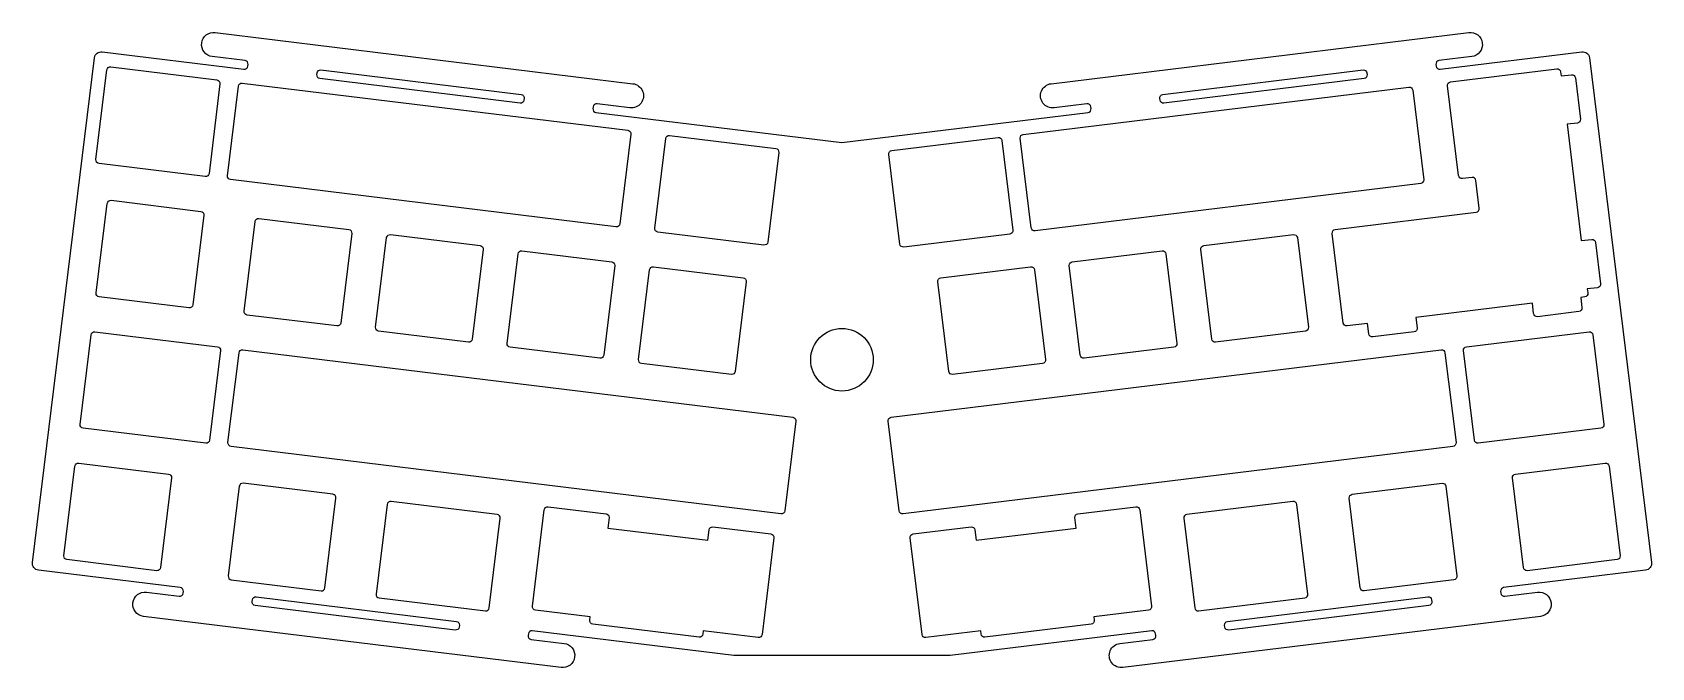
# Model space of a CAD drawing. Header units: millimetres. Extents: x -216 to 17, y -10 to 82.
import ezdxf

# ---------------------------------------------------------------- set-up
doc = ezdxf.new("R2010")
doc.units = ezdxf.units.MM
doc.header["$MEASUREMENT"] = 0

msp = doc.modelspace()

# ---------------------------------------------------------------- linework, layer by layer
for points in [[(-4.8, 0.81, 0.414214), (-4.24, 0.38), (0.47, 0.96, -1), (0.9, -2.52), (-59.15, -9.89, -1), (-59.58, -6.41), (-54.86, -5.84, 0.414214), (-54.43, -5.28), (-54.46, -5.03, 0.414214), (-55.01, -4.6), (-84, -8.15), (-115.11, -8.15), (-144.1, -4.6, 0.414214), (-144.65, -5.03), (-144.68, -5.28, 0.414214), (-144.25, -5.84), (-139.53, -6.41, -1), (-139.96, -9.89), (-200.01, -2.52, -1), (-199.58, 0.96), (-194.87, 0.38, 0.414214), (-194.31, 0.81), (-194.28, 1.06, 0.414214), (-194.72, 1.62), (-215.11, 4.12, -0.414214), (-215.98, 5.24), (-207.07, 77.84, -0.414214), (-205.95, 78.71), (-185.56, 76.21, 0.414214), (-185, 76.64), (-184.97, 76.89, 0.414214), (-185.4, 77.45), (-190.12, 78.03, -1), (-189.69, 81.5), (-129.64, 74.13, -1), (-130.07, 70.65), (-134.78, 71.23, 0.414214), (-135.34, 70.8), (-135.37, 70.55, 0.414214), (-134.94, 69.99), (-99.56, 65.65), (-64.17, 69.99, 0.414214), (-63.74, 70.55), (-63.77, 70.8, 0.414214), (-64.33, 71.23), (-69.04, 70.65, -1), (-69.47, 74.13), (-9.42, 81.5, -1), (-8.99, 78.03), (-13.71, 77.45, 0.414214), (-14.14, 76.89), (-14.11, 76.64, 0.414214), (-13.55, 76.21), (6.84, 78.71, -0.414214), (7.96, 77.84), (16.87, 5.24, -0.414214), (16, 4.12), (-4.4, 1.62, 0.414214), (-4.83, 1.06)], [(-191.15, 60.78), (-206.41, 62.65, -0.414214), (-206.85, 63.21), (-205.27, 76.11, -0.414214), (-204.71, 76.55), (-189.44, 74.67, -0.414214), (-189.01, 74.11), (-190.59, 61.21, -0.414214)], [(-174.49, 76.11), (-145.7, 72.57, -0.414214), (-145.27, 72.02), (-145.3, 71.77, -0.414214), (-145.86, 71.33), (-174.64, 74.87, -0.414214), (-175.07, 75.43), (-175.04, 75.67, -0.414214)], [(-53.41, 72.57), (-24.62, 76.11, -0.414214), (-24.07, 75.67), (-24.04, 75.43, -0.414214), (-24.47, 74.87), (-53.26, 71.33, -0.414214), (-53.81, 71.77), (-53.84, 72.02, -0.414214)], [(6.68, 43.38), (6.86, 41.89, -0.414214), (6.43, 41.33), (0.47, 40.6, -0.414214), (-0.09, 41.04), (-0.27, 42.53), (-17.02, 40.47), (-16.84, 38.98, -0.414214), (-17.27, 38.42), (-23.23, 37.69, -0.414214), (-23.78, 38.13), (-23.97, 39.62), (-26.91, 39.26, -0.414214), (-27.47, 39.69), (-29.05, 52.59, -0.414214), (-28.62, 53.15), (-8.34, 55.64, 0.414214), (-7.9, 56.2), (-8.4, 60.22, 0.414214), (-8.95, 60.65), (-10.33, 60.49, -0.414214), (-10.88, 60.92), (-12.47, 73.82, -0.414214), (-12.03, 74.38), (3.23, 76.26, -0.414214), (3.79, 75.82), (3.86, 75.24), (5.35, 75.42, -0.414214), (5.91, 74.98), (6.64, 69.03, -0.414214), (6.21, 68.47), (4.72, 68.29), (6.77, 51.54), (8.26, 51.72, -0.414214), (8.82, 51.29), (9.55, 45.33, -0.414214), (9.12, 44.77), (7.63, 44.59), (7.7, 44.01, -0.414214), (7.26, 43.45)], [(-132.06, 53.52), (-187.51, 60.33, -0.414214), (-187.94, 60.89), (-186.36, 73.79, -0.414214), (-185.8, 74.22), (-130.35, 67.42, -0.414214), (-129.92, 66.86), (-131.5, 53.96, -0.414214)], [(-73.48, 66.84), (-18.04, 73.64, -0.414214), (-17.48, 73.21), (-15.9, 60.3, -0.414214), (-16.33, 59.75), (-71.78, 52.94, -0.414214), (-72.33, 53.38), (-73.92, 66.28, -0.414214)], [(-110.79, 50.91), (-126.06, 52.78, -0.414214), (-126.49, 53.34), (-124.91, 66.24, -0.414214), (-124.35, 66.68), (-109.08, 64.8, -0.414214), (-108.65, 64.25), (-110.23, 51.34, -0.414214)], [(-75.42, 52.49), (-90.68, 50.62, -0.414214), (-91.24, 51.05), (-92.83, 63.96, -0.414214), (-92.39, 64.51), (-77.12, 66.39, -0.414214), (-76.57, 65.95), (-74.98, 53.05, -0.414214)], [(-193.47, 41.87), (-206.37, 43.45, -0.414214), (-206.81, 44.01), (-205.22, 56.91, -0.414214), (-204.67, 57.35), (-191.76, 55.76, -0.414214), (-191.33, 55.21), (-192.91, 42.3, -0.414214)], [(-185.54, 41.4), (-183.95, 54.3, -0.414214), (-183.4, 54.74), (-170.49, 53.15, -0.414214), (-170.06, 52.59), (-171.64, 39.69, -0.414214), (-172.2, 39.26), (-185.1, 40.84, -0.414214)], [(-166.63, 39.08), (-165.04, 51.98, -0.414214), (-164.49, 52.41), (-151.58, 50.83, -0.414214), (-151.15, 50.27), (-152.73, 37.37, -0.414214), (-153.29, 36.93), (-166.19, 38.52, -0.414214)], [(-34.07, 51.98), (-32.48, 39.08, -0.414214), (-32.92, 38.52), (-45.82, 36.93, -0.414214), (-46.38, 37.37), (-47.96, 50.27, -0.414214), (-47.53, 50.83), (-34.62, 52.41, -0.414214)], [(-147.72, 36.75), (-146.14, 49.66, -0.414214), (-145.58, 50.09), (-132.68, 48.51, -0.414214), (-132.24, 47.95), (-133.83, 35.05, -0.414214), (-134.38, 34.61), (-147.29, 36.2, -0.414214)], [(-51.83, 36.2), (-64.73, 34.61, -0.414214), (-65.29, 35.05), (-66.87, 47.95, -0.414214), (-66.43, 48.51), (-53.53, 50.09, -0.414214), (-52.97, 49.66), (-51.39, 36.75, -0.414214)], [(-115.47, 32.29), (-128.38, 33.87, -0.414214), (-128.81, 34.43), (-127.23, 47.34, -0.414214), (-126.67, 47.77), (-113.77, 46.19, -0.414214), (-113.33, 45.63), (-114.92, 32.73, -0.414214)], [(-84.19, 32.73), (-85.78, 45.63, -0.414214), (-85.34, 46.19), (-72.44, 47.77, -0.414214), (-71.88, 47.34), (-70.3, 34.43, -0.414214), (-70.73, 33.87), (-83.64, 32.29, -0.414214)], [(-206.99, 38.44), (-189.36, 36.27, -0.414214), (-188.92, 35.72), (-190.51, 22.81, -0.414214), (-191.06, 22.38), (-208.69, 24.54, -0.414214), (-209.13, 25.1), (-207.55, 38, -0.414214)], [(-9.75, 36.27), (7.88, 38.44, -0.414214), (8.44, 38), (10.02, 25.1, -0.414214), (9.58, 24.54), (-8.05, 22.38, -0.414214), (-8.6, 22.81), (-10.19, 35.72, -0.414214)], [(-108.34, 12.22), (-187.42, 21.93, -0.414214), (-187.86, 22.49), (-186.27, 35.39, -0.414214), (-185.72, 35.83), (-106.64, 26.12, -0.414214), (-106.2, 25.56), (-107.78, 12.66, -0.414214)], [(-11.69, 21.93), (-90.77, 12.22, -0.414214), (-91.33, 12.66), (-92.91, 25.56, -0.414214), (-92.47, 26.12), (-13.39, 35.83, -0.414214), (-12.84, 35.39), (-11.25, 22.49, -0.414214)], [(-211.45, 6.19), (-209.87, 19.1, -0.414214), (-209.31, 19.53), (-196.41, 17.95, -0.414214), (-195.97, 17.39), (-197.56, 4.49, -0.414214), (-198.11, 4.05), (-211.02, 5.64, -0.414214)], [(11.91, 5.64), (-1, 4.05, -0.414214), (-1.55, 4.49), (-3.14, 17.39, -0.414214), (-2.7, 17.95), (10.2, 19.53, -0.414214), (10.76, 19.1), (12.34, 6.19, -0.414214)], [(-187.82, 3.29, 0.414214), (-187.38, 2.73), (-174.48, 1.15, 0.414214), (-173.92, 1.58), (-172.34, 14.49, 0.414214), (-172.77, 15.04), (-185.68, 16.63, 0.414214), (-186.23, 16.19)], [(-11.56, 2.73), (-24.46, 1.15, -0.414214), (-25.02, 1.58), (-26.6, 14.49, -0.414214), (-26.17, 15.04), (-13.26, 16.63, -0.414214), (-12.71, 16.19), (-11.12, 3.29, -0.414214)], [(-150.84, -1.75, 0.414214), (-150.29, -1.32), (-148.7, 11.59, 0.414214), (-149.14, 12.14), (-164.4, 14.02, 0.414214), (-164.96, 13.58), (-166.55, 0.68, 0.414214), (-166.11, 0.12)], [(-49.97, 12.14, 0.414214), (-50.41, 11.59), (-48.82, -1.32, 0.414214), (-48.27, -1.75), (-33, 0.12, 0.414214), (-32.57, 0.68), (-34.15, 13.58, 0.414214), (-34.71, 14.02)], [(-135.76, -2.6), (-143.64, -1.63, -0.414214), (-144.07, -1.07), (-142.37, 12.82, -0.414214), (-141.81, 13.26), (-133.49, 12.24, -0.414214), (-133.06, 11.68), (-133.24, 10.19), (-118.85, 8.42), (-118.67, 9.91, -0.414214), (-118.11, 10.35), (-109.79, 9.33, -0.414214), (-109.36, 8.77), (-111.06, -5.13, -0.414214), (-111.62, -5.56), (-119.5, -4.59), (-119.56, -5.09, -0.414214), (-120.12, -5.53), (-135.38, -3.65, -0.414214), (-135.82, -3.09)], [(-88.05, -5.13), (-89.75, 8.77, -0.414214), (-89.32, 9.33), (-81, 10.35, -0.414214), (-80.44, 9.91), (-80.26, 8.42), (-65.87, 10.19), (-66.06, 11.68, -0.414214), (-65.62, 12.24), (-57.3, 13.26, -0.414214), (-56.74, 12.82), (-55.04, -1.07, -0.414214), (-55.47, -1.63), (-63.35, -2.6), (-63.29, -3.09, -0.414214), (-63.73, -3.65), (-78.99, -5.53, -0.414214), (-79.55, -5.09), (-79.61, -4.59), (-87.49, -5.56, -0.414214)], [(-155.17, -4.5), (-183.95, -0.96, -0.414214), (-184.39, -0.4), (-184.35, -0.16, -0.414214), (-183.8, 0.28), (-155.01, -3.26, -0.414214), (-154.58, -3.81), (-154.61, -4.06, -0.414214)], [(-15.16, -0.96), (-43.94, -4.5, -0.414214), (-44.5, -4.06), (-44.53, -3.81, -0.414214), (-44.1, -3.26), (-15.31, 0.28, -0.414214), (-14.76, -0.16), (-14.73, -0.4, -0.414214)]]:
    msp.add_lwpolyline(points, format="xyb", close=True)
msp.add_circle((-99.56, 34.4), 4.5)

doc.saveas('drawing.dxf')
